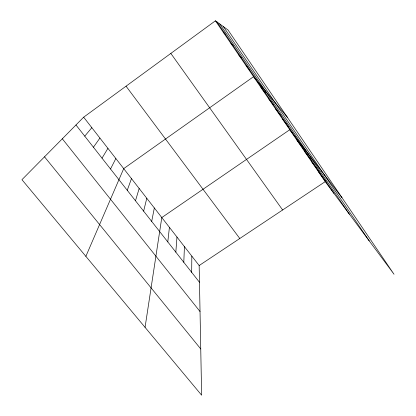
<?xml version="1.0" encoding="UTF-8"?>
<svg xmlns="http://www.w3.org/2000/svg" width="416" height="416" viewBox="0 0 416 416"><rect width="100%" height="100%" fill="white"/><g stroke="black" fill="none" stroke-linecap="round" stroke-linejoin="round"><path stroke-width="0.62" d="M191.677 272.334L191.828 256.131M183.799 262.298L184.434 246.631M175.838 252.164L176.961 237.037M167.794 241.92L169.421 227.349M145.059 327.345L161.798 217.558L289.775 129.719L342.02 197.73M151.689 221.406L154.331 207.964M143.629 211.141L146.786 198.276M135.481 200.767L139.168 188.49M127.254 190.284L131.477 178.61M85.868 256.355L123.703 168.626L253.568 76.674L287.347 117.281M110.526 168.984L115.856 158.548M102.024 158.158L107.926 148.361M93.434 147.217L99.918 138.076M84.75 136.157L91.832 127.686M83.658 117.187L21.944 179.691L201.635 395.2L199.155 265.538L83.658 117.187L215.431 20.8L228.036 30.009L394.056 274.295L325.213 181.641L215.431 20.8M199.155 265.538L325.213 181.641M223.22 32.209L225.311 34.154M230.927 43.503L233.558 46.238M238.55 54.673L241.717 58.193M246.1 65.728L249.777 70.013M260.957 87.5L265.637 93.262M44.517 156.832L200.751 348.956M268.273 98.218L273.437 104.692M62.322 138.798L200.034 311.532M275.512 108.826L281.148 116.002M75.967 124.977L199.472 282.261M282.682 119.324L288.782 127.187M297.008 140.322L304.018 149.526M304.169 150.81L311.626 160.675M311.256 161.195L319.15 171.704M318.271 171.47L326.591 182.614M126.048 86.18L239.782 238.498M170.836 53.42L282.63 209.981M216.97 21.923L333.954 193.404M223.361 26.593L369.221 240.864M219.726 23.941L349.352 214.126"/></g></svg>
